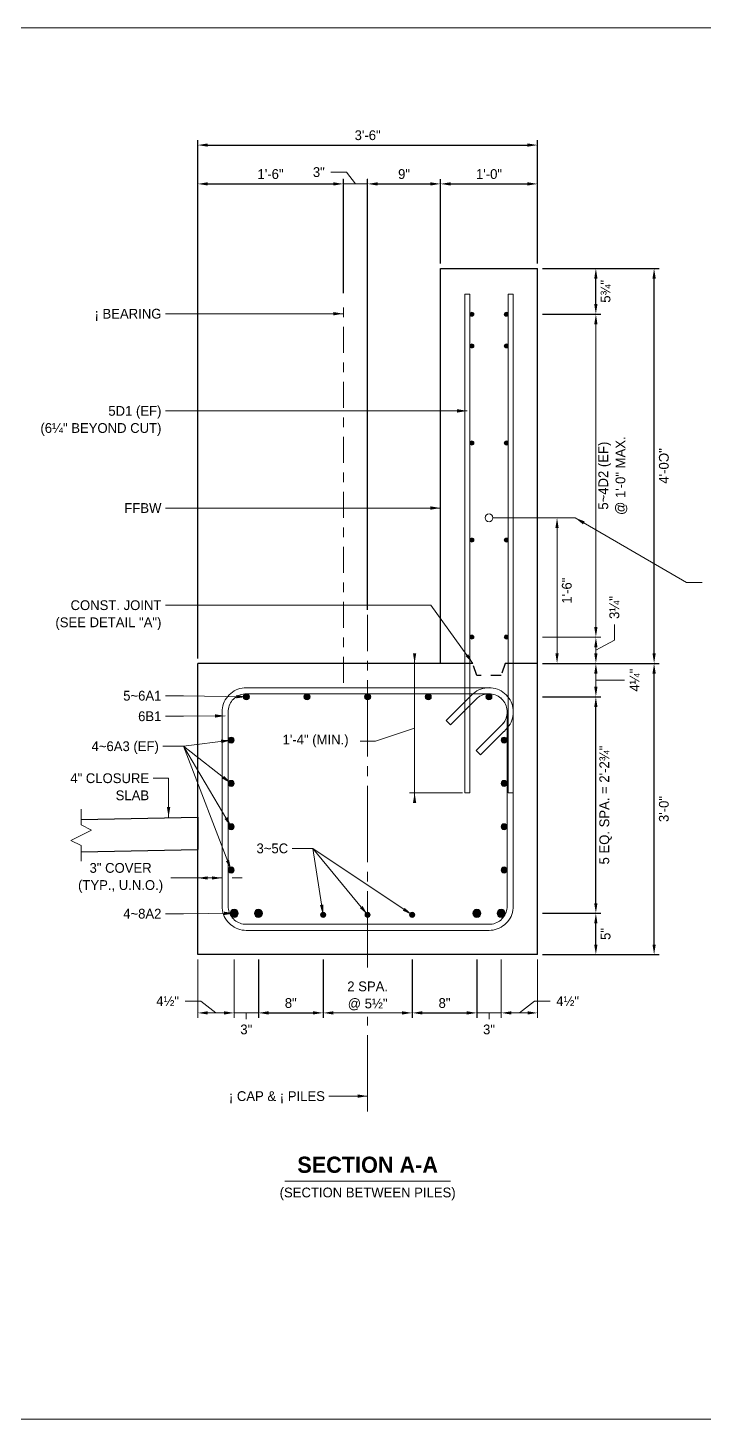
# Model space of a CAD drawing. Extents: x -1 to 861, y -26 to 2.
# Drawn here: x 727.12 to 734.08, y -13.33 to 1 of the extents above; entities that cross this region are included whole.
import ezdxf
from ezdxf.enums import TextEntityAlignment as Align

# ---------------------------------------------------------------- set-up
doc = ezdxf.new("R2010")
doc.units = 21
doc.header["$MEASUREMENT"] = 0
for name, pattern in [('DGN2', [0.12, 0.08, -0.04]), ('DGN4', [0.336, 0.2, -0.053, 0.03, -0.053]), ('DGN7', [0.726, 0.59, -0.053, 0.03, -0.053])]:
    doc.linetypes.add(name, pattern=pattern)
for name, color, linetype, lineweight in [('Border', 7, 'Continuous', 15), ('CL_Major', 1, 'DGN7', 9), ('CL_Minor', 7, 'DGN4', 9), ('Dimension', 7, 'Continuous', 9), ('Leader', 7, 'Continuous', 9), ('Rebar', 2, 'Continuous', 15), ('Rebar2', 2, 'Continuous', 15), ('SubStrConc', 3, 'Continuous', 30), ('SubStrConc2', 3, 'Continuous', 30), ('SubStrConc_h', 3, 'DGN2', 30), ('Symbols', 7, 'Continuous', 15), ('TextStructures', 7, 'Continuous', 9)]:
    doc.layers.add(name, color=color, linetype=linetype, lineweight=lineweight)
doc.styles.add('FDOT Bold (Large)', font='FDOTBold.ttf')
doc.styles.add('FDOT Structures', font='FDOT.ttf')
doc.styles.add('FDOT Structures Annotation', font='FDOT.ttf')
doc.dimstyles.new('FDOT Structures Note-Arrow 3-4', dxfattribs={"dimtxt": 0.1008, "dimasz": 0.104133, "dimexe": 0.0504, "dimexo": 0.0504, "dimgap": 0.0504, "dimtad": 1, "dimdec": 3, "dimlfac": 12, "dimzin": 15, "dimlunit": 4, "dimtxsty": 'FDOT Structures Annotation', "dimcen": 2.5, "dimclrd": 256, "dimclre": 256, "dimclrt": 256, "dimazin": 3, "dimtfac": 0.7, "dimtmove": 0, "dimatfit": 1, "dimtfill": 1, "dimfrac": 1, "dimlwd": -1, "dimlwe": -1})

# ---------------------------------------------------------------- blocks, each defined once
blk = doc.blocks.new('_CLOSEDFILLED')
at = {"layer": 'Dimension'}
blk.add_solid([(-1, 0.16), (0, 0), (-1, -0.16)], dxfattribs=at)
blk = doc.blocks.new('*D360')
at = {"layer": 'Dimension'}
for p, q in [((731.102, -5.444), (731.102, -6.985)), ((731.594, -6.881), (731.051, -6.881))]:
    blk.add_line(p, q, dxfattribs=at)
at = {"layer": 'Dimension', "xscale": 0.10413333333333333, "yscale": 0.10413333333333333}
for p, rotation in [((731.102, -5.548), -90.00000000000001), ((731.102, -6.881), 90)]:
    blk.add_blockref('_CLOSEDFILLED', p, dxfattribs=dict(at, rotation=rotation))
blk = doc.blocks.new('*D361')
at = {"layer": 'Dimension'}
for p, q in [((732.569, -5.444), (732.569, -4.152)), ((732.419, -5.548), (732.619, -5.548))]:
    blk.add_line(p, q, dxfattribs=at)
at = {"layer": 'Dimension', "xscale": 0.10413333333333333, "yscale": 0.10413333333333333}
for p, rotation in [((732.569, -4.048), 90), ((732.569, -5.548), -90.00000000000001)]:
    blk.add_blockref('_CLOSEDFILLED', p, dxfattribs=dict(at, rotation=rotation))
at = {"layer": 'Dimension', "insert": (732.67, -4.798), "char_height": 0.1008, "attachment_point": 5, "rotation": 90, "style": 'FDOT Structures Annotation', "bg_fill": 3, "box_fill_scale": 1.1, "bg_fill_color": 1}
blk.add_mtext('1\'-6"', dxfattribs=at)
blk = doc.blocks.new('*D362')
at = {"layer": 'Dimension'}
for p, q in [((728.868, -8.598), (728.868, -9.198)), ((729.244, -8.598), (729.244, -9.198)), ((728.972, -9.148), (729.139, -9.148))]:
    blk.add_line(p, q, dxfattribs=at)
at = {"layer": 'Dimension', "xscale": 0.10413333333333333, "yscale": 0.10413333333333333, "rotation": 180}
blk.add_blockref('_CLOSEDFILLED', (728.868, -9.148), dxfattribs=at)
at = {"layer": 'Dimension', "xscale": 0.10413333333333333, "yscale": 0.10413333333333333}
blk.add_blockref('_CLOSEDFILLED', (729.244, -9.148), dxfattribs=at)
blk = doc.blocks.new('*D363')
at = {"layer": 'Dimension'}
for p, q in [((729.244, -8.598), (729.244, -9.198)), ((729.494, -8.598), (729.494, -9.198)), ((729.139, -9.148), (729.035, -9.148)), ((729.244, -9.148), (729.494, -9.148)), ((729.598, -9.148), (729.702, -9.148))]:
    blk.add_line(p, q, dxfattribs=at)
at = {"layer": 'Dimension', "xscale": 0.10413333333333333, "yscale": 0.10413333333333333}
blk.add_blockref('_CLOSEDFILLED', (729.244, -9.148), dxfattribs=at)
at = {"layer": 'Dimension', "xscale": 0.10413333333333333, "yscale": 0.10413333333333333, "rotation": 180}
blk.add_blockref('_CLOSEDFILLED', (729.494, -9.148), dxfattribs=at)
blk = doc.blocks.new('*D365')
at = {"layer": 'Dimension'}
for p, q in [((730.16, -8.598), (730.16, -9.198)), ((731.077, -8.598), (731.077, -9.198)), ((730.264, -9.148), (730.973, -9.148))]:
    blk.add_line(p, q, dxfattribs=at)
at = {"layer": 'Dimension', "xscale": 0.10413333333333333, "yscale": 0.10413333333333333, "rotation": 180}
blk.add_blockref('_CLOSEDFILLED', (730.16, -9.148), dxfattribs=at)
at = {"layer": 'Dimension', "xscale": 0.10413333333333333, "yscale": 0.10413333333333333}
blk.add_blockref('_CLOSEDFILLED', (731.077, -9.148), dxfattribs=at)
blk = doc.blocks.new('*D367')
at = {"layer": 'Dimension'}
for p, q in [((731.744, -8.598), (731.744, -9.198)), ((731.994, -8.598), (731.994, -9.198)), ((731.639, -9.148), (731.535, -9.148)), ((731.744, -9.148), (731.994, -9.148)), ((732.098, -9.148), (732.202, -9.148))]:
    blk.add_line(p, q, dxfattribs=at)
at = {"layer": 'Dimension', "xscale": 0.10413333333333333, "yscale": 0.10413333333333333}
blk.add_blockref('_CLOSEDFILLED', (731.744, -9.148), dxfattribs=at)
at = {"layer": 'Dimension', "xscale": 0.10413333333333333, "yscale": 0.10413333333333333, "rotation": 180}
blk.add_blockref('_CLOSEDFILLED', (731.994, -9.148), dxfattribs=at)
blk = doc.blocks.new('*D368')
at = {"layer": 'Dimension'}
for p, q in [((731.994, -8.598), (731.994, -9.198)), ((732.369, -8.598), (732.369, -9.198)), ((732.098, -9.148), (732.265, -9.148))]:
    blk.add_line(p, q, dxfattribs=at)
at = {"layer": 'Dimension', "xscale": 0.10413333333333333, "yscale": 0.10413333333333333, "rotation": 180}
blk.add_blockref('_CLOSEDFILLED', (731.994, -9.148), dxfattribs=at)
at = {"layer": 'Dimension', "xscale": 0.10413333333333333, "yscale": 0.10413333333333333}
blk.add_blockref('_CLOSEDFILLED', (732.369, -9.148), dxfattribs=at)
blk = doc.blocks.new('*D370')
at = {"layer": 'Dimension'}
for p, q in [((730.368, -1.735), (730.368, -0.557)), ((730.618, -4.997), (730.618, -0.557)), ((730.264, -0.608), (730.16, -0.608)), ((730.368, -0.608), (730.618, -0.608)), ((730.723, -0.608), (730.827, -0.608))]:
    blk.add_line(p, q, dxfattribs=at)
at = {"layer": 'Dimension', "xscale": 0.10413333333333333, "yscale": 0.10413333333333333}
blk.add_blockref('_CLOSEDFILLED', (730.368, -0.608), dxfattribs=at)
at = {"layer": 'Dimension', "xscale": 0.10413333333333333, "yscale": 0.10413333333333333, "rotation": 180}
blk.add_blockref('_CLOSEDFILLED', (730.618, -0.608), dxfattribs=at)
blk = doc.blocks.new('*D376')
at = {"layer": 'Dimension'}
for p, q in [((732.419, -5.548), (733.019, -5.548)), ((732.969, -5.788), (732.969, -5.652)), ((732.419, -5.892), (733.019, -5.892))]:
    blk.add_line(p, q, dxfattribs=at)
at = {"layer": 'Dimension', "xscale": 0.10413333333333333, "yscale": 0.10413333333333333}
for p, rotation in [((732.969, -5.548), 90), ((732.969, -5.892), -90.00000000000001)]:
    blk.add_blockref('_CLOSEDFILLED', p, dxfattribs=dict(at, rotation=rotation))
blk = doc.blocks.new('*D377')
at = {"layer": 'Dimension'}
for p, q in [((732.419, -5.277), (733.019, -5.277)), ((732.969, -5.444), (732.969, -5.381)), ((732.419, -5.548), (733.019, -5.548))]:
    blk.add_line(p, q, dxfattribs=at)
at = {"layer": 'Dimension', "xscale": 0.10413333333333333, "yscale": 0.10413333333333333}
for p, rotation in [((732.969, -5.277), 90), ((732.969, -5.548), -90.00000000000001)]:
    blk.add_blockref('_CLOSEDFILLED', p, dxfattribs=dict(at, rotation=rotation))
blk = doc.blocks.new('*D378')
at = {"layer": 'Dimension'}
for p, q in [((732.419, -1.95), (733.019, -1.95)), ((732.969, -5.173), (732.969, -2.054)), ((732.419, -5.277), (733.019, -5.277))]:
    blk.add_line(p, q, dxfattribs=at)
at = {"layer": 'Dimension', "xscale": 0.10413333333333333, "yscale": 0.10413333333333333}
for p, rotation in [((732.969, -1.95), 90), ((732.969, -5.277), -90.00000000000001)]:
    blk.add_blockref('_CLOSEDFILLED', p, dxfattribs=dict(at, rotation=rotation))
blk = doc.blocks.new('*D382')
at = {"layer": 'Dimension'}
for p, q in [((728.764, -7.758), (728.66, -7.758)), ((729.118, -7.758), (728.868, -7.758)), ((729.223, -7.758), (729.327, -7.758))]:
    blk.add_line(p, q, dxfattribs=at)
at = {"layer": 'Dimension', "xscale": 0.10413333333333333, "yscale": 0.10413333333333333, "rotation": 180}
blk.add_blockref('_CLOSEDFILLED', (728.868, -7.758), dxfattribs=at)
at = {"layer": 'Dimension', "xscale": 0.10413333333333333, "yscale": 0.10413333333333333}
blk.add_blockref('_CLOSEDFILLED', (729.118, -7.758), dxfattribs=at)

msp = doc.modelspace()

# ---------------------------------------------------------------- hatches: boundary and pattern name
at = {"layer": 'Rebar'}
h = msp.add_hatch(color=256, dxfattribs=at)
h.dxf.hatch_style = 1
edge = h.paths.add_edge_path()
edge.add_arc((731.691415, -1.950286), 0.020833, 0, 360)
h = msp.add_hatch(color=256, dxfattribs=at)
h.dxf.hatch_style = 1
edge = h.paths.add_edge_path()
edge.add_arc((732.045582, -1.950286), 0.020833, 0, 360)
h = msp.add_hatch(color=256, dxfattribs=at)
h.dxf.hatch_style = 1
edge = h.paths.add_edge_path()
edge.add_arc((731.691415, -2.276928), 0.020833, 0, 360)
h = msp.add_hatch(color=256, dxfattribs=at)
h.dxf.hatch_style = 1
edge = h.paths.add_edge_path()
edge.add_arc((732.045582, -2.276928), 0.020833, 0, 360)
h = msp.add_hatch(color=256, dxfattribs=at)
h.dxf.hatch_style = 1
edge = h.paths.add_edge_path()
edge.add_arc((731.691415, -3.276928), 0.020833, 0, 360)
h = msp.add_hatch(color=256, dxfattribs=at)
h.dxf.hatch_style = 1
edge = h.paths.add_edge_path()
edge.add_arc((732.045582, -3.276928), 0.020833, 0, 360)
h = msp.add_hatch(color=256, dxfattribs=at)
h.dxf.hatch_style = 1
edge = h.paths.add_edge_path()
edge.add_arc((731.691415, -4.276928), 0.020833, 0, 360)
h = msp.add_hatch(color=256, dxfattribs=at)
h.dxf.hatch_style = 1
edge = h.paths.add_edge_path()
edge.add_arc((732.045582, -4.276928), 0.020833, 0, 360)
h = msp.add_hatch(color=256, dxfattribs=at)
h.dxf.hatch_style = 1
edge = h.paths.add_edge_path()
edge.add_arc((731.691415, -5.276928), 0.020833, 0, 360)
h = msp.add_hatch(color=256, dxfattribs=at)
h.dxf.hatch_style = 1
edge = h.paths.add_edge_path()
edge.add_arc((732.045582, -5.276928), 0.020833, 0, 360)
h = msp.add_hatch(color=256, dxfattribs=at)
h.dxf.hatch_style = 1
edge = h.paths.add_edge_path()
edge.add_arc((729.369525, -5.891979), 0.03125, 0, 360)
h = msp.add_hatch(color=256, dxfattribs=at)
h.dxf.hatch_style = 1
edge = h.paths.add_edge_path()
edge.add_arc((729.994012, -5.891979), 0.03125, 0, 360)
h = msp.add_hatch(color=256, dxfattribs=at)
h.dxf.hatch_style = 1
edge = h.paths.add_edge_path()
edge.add_arc((730.618498, -5.891979), 0.03125, 0, 360)
h = msp.add_hatch(color=256, dxfattribs=at)
h.dxf.hatch_style = 1
edge = h.paths.add_edge_path()
edge.add_arc((731.242985, -5.891979), 0.03125, 0, 360)
h = msp.add_hatch(color=256, dxfattribs=at)
h.dxf.hatch_style = 1
edge = h.paths.add_edge_path()
edge.add_arc((731.867472, -5.891979), 0.03125, 0, 360)
h = msp.add_hatch(color=256, dxfattribs=at)
h.dxf.hatch_style = 1
edge = h.paths.add_edge_path()
edge.add_arc((729.212717, -6.337976), 0.03125, 0, 360)
h = msp.add_hatch(color=256, dxfattribs=at)
h.dxf.hatch_style = 1
edge = h.paths.add_edge_path()
edge.add_arc((732.02428, -6.337976), 0.03125, 0, 360)
h = msp.add_hatch(color=256, dxfattribs=at)
h.dxf.hatch_style = 1
edge = h.paths.add_edge_path()
edge.add_arc((729.212717, -6.783973), 0.03125, 0, 360)
h = msp.add_hatch(color=256, dxfattribs=at)
h.dxf.hatch_style = 1
edge = h.paths.add_edge_path()
edge.add_arc((732.02428, -6.783973), 0.03125, 0, 360)
h = msp.add_hatch(color=256, dxfattribs=at)
h.dxf.hatch_style = 1
edge = h.paths.add_edge_path()
edge.add_arc((729.212717, -7.229969), 0.03125, 0, 360)
h = msp.add_hatch(color=256, dxfattribs=at)
h.dxf.hatch_style = 1
edge = h.paths.add_edge_path()
edge.add_arc((732.02428, -7.229969), 0.03125, 0, 360)
h = msp.add_hatch(color=256, dxfattribs=at)
h.dxf.hatch_style = 1
edge = h.paths.add_edge_path()
edge.add_arc((729.212717, -7.675966), 0.03125, 0, 360)
h = msp.add_hatch(color=256, dxfattribs=at)
h.dxf.hatch_style = 1
edge = h.paths.add_edge_path()
edge.add_arc((732.02428, -7.675966), 0.03125, 0, 360)
h = msp.add_hatch(color=256, dxfattribs=at)
h.dxf.hatch_style = 1
edge = h.paths.add_edge_path()
edge.add_arc((729.243498, -8.121963), 0.041667, 0, 360)
h = msp.add_hatch(color=256, dxfattribs=at)
h.dxf.hatch_style = 1
edge = h.paths.add_edge_path()
edge.add_arc((729.493498, -8.121963), 0.041667, 0, 360)
h = msp.add_hatch(color=256, dxfattribs=at)
h.dxf.hatch_style = 1
edge = h.paths.add_edge_path()
edge.add_arc((730.160165, -8.137588), 0.026042, 0, 360)
h = msp.add_hatch(color=256, dxfattribs=at)
h.dxf.hatch_style = 1
edge = h.paths.add_edge_path()
edge.add_arc((730.618498, -8.137588), 0.026042, 0, 360)
h = msp.add_hatch(color=256, dxfattribs=at)
h.dxf.hatch_style = 1
edge = h.paths.add_edge_path()
edge.add_arc((731.076832, -8.137588), 0.026042, 0, 360)
h = msp.add_hatch(color=256, dxfattribs=at)
h.dxf.hatch_style = 1
edge = h.paths.add_edge_path()
edge.add_arc((731.743499, -8.121963), 0.041667, 0, 360)
h = msp.add_hatch(color=256, dxfattribs=at)
h.dxf.hatch_style = 1
edge = h.paths.add_edge_path()
edge.add_arc((731.993499, -8.121963), 0.041667, 0, 360)

# ---------------------------------------------------------------- linework, layer by layer
at = {"layer": 'CL_Major', "ltscale": 1.333333}
for p, q in [((730.618498, -8.681095), (730.618498, -5.047761)), ((730.618498, -10.165441), (730.618498, -9.187761))]:
    msp.add_line(p, q, dxfattribs=at)
at = {"layer": 'CL_Minor', "ltscale": 1.333333}
msp.add_line((730.368218, -5.747761), (730.368218, -1.785287), dxfattribs=at)
at = {"layer": 'Dimension'}
msp.add_lwpolyline([(730.540605, -6.347761), (730.700605, -6.347761), (731.10163, -6.214428)], dxfattribs=at)
at = {"layer": 'Leader'}
for p, q in [((728.72163, -6.400846), (728.508296, -6.400846)), ((729.212717, -6.337976), (728.72163, -6.400846)), ((729.212717, -7.675966), (728.72163, -6.400846)), ((729.212717, -7.229969), (728.72163, -6.400846)), ((729.212717, -6.783973), (728.72163, -6.400846)), ((730.053499, -7.452968), (729.840165, -7.452968)), ((730.160165, -8.137588), (730.053499, -7.452968)), ((730.618498, -8.137588), (730.053499, -7.452968)), ((731.076832, -8.137588), (730.053499, -7.452968))]:
    msp.add_line(p, q, dxfattribs=at)
for points in [[(730.368218, -1.945287), (728.72163, -1.945287), (728.534963, -1.945287)], [(731.644529, -2.946112), (728.72163, -2.946112), (728.534963, -2.946112)], [(731.368296, -3.946937), (728.72163, -3.946937), (728.534963, -3.946937)], [(731.702034, -5.547761), (731.268296, -4.947761), (728.534963, -4.947761)], [(729.369525, -5.891979), (728.72163, -5.880217), (728.534963, -5.880217)], [(729.14974, -6.087976), (728.72163, -6.091897), (728.534963, -6.091897)], [(728.568296, -7.130258), (728.568296, -6.730258), (728.408296, -6.730258)], [(729.243498, -8.121963), (728.72163, -8.125884), (728.534963, -8.125884)], [(730.618498, -10.005441), (730.218498, -10.005441)]]:
    msp.add_lwpolyline(points, dxfattribs=at)
for points in [[(730.368218, -1.945287), (730.264085, -1.962643), (730.264085, -1.927931)], [(731.644529, -2.946112), (731.540396, -2.963467), (731.540396, -2.928756)], [(731.368296, -3.946937), (731.264163, -3.964292), (731.264163, -3.929581)], [(731.702034, -5.547761), (731.626962, -5.473537), (731.655092, -5.453202)], [(729.369525, -5.891979), (729.265094, -5.907442), (729.265724, -5.872736)], [(729.14974, -6.087976), (729.04577, -6.106285), (729.045452, -6.071575)], [(729.212717, -6.337976), (729.11163, -6.368415), (729.107223, -6.333985)], [(729.212717, -6.783973), (729.119938, -6.733604), (729.141289, -6.706236)], [(728.568296, -7.130258), (728.550941, -7.026125), (728.585652, -7.026125)], [(729.212717, -7.229969), (729.144716, -7.149217), (729.174582, -7.131528)], [(729.212717, -7.675966), (729.159096, -7.585028), (729.191487, -7.572553)], [(729.243498, -8.121963), (729.139498, -8.140101), (729.139237, -8.105391)], [(730.160165, -8.137588), (730.126986, -8.037368), (730.161283, -8.032025)], [(730.618498, -8.137588), (730.538831, -8.06832), (730.565602, -8.046227)], [(731.076832, -8.137588), (730.980631, -8.09411), (730.999932, -8.06526)], [(730.618498, -10.005441), (730.514365, -10.022797), (730.514365, -9.988086)]]:
    msp.add_solid(points, dxfattribs=at)
at = {"layer": 'Rebar'}
for p, q in [((731.618488, -1.743571), (731.670571, -1.743571)), ((732.066405, -1.743571), (732.118488, -1.743571)), ((731.426547, -6.136149), (731.470741, -6.180343)), ((731.780102, -6.489703), (731.735908, -6.445509)), ((731.618488, -6.881094), (731.670571, -6.881094)), ((732.066405, -6.881094), (732.118488, -6.881094))]:
    msp.add_line(p, q, dxfattribs=at)
for points in [[(731.618488, -6.881094), (731.618488, -1.743571)], [(731.670571, -6.881094), (731.670571, -1.743571)], [(732.066405, -6.881094), (732.066405, -1.743571)], [(732.118488, -6.881094), (732.118488, -1.743571)], [(731.426547, -6.136149), (731.692459, -5.870237), (731.708032, -5.855967), (731.72533, -5.842693), (731.743717, -5.830977), (731.763056, -5.820909), (731.783198, -5.812565), (731.803989, -5.806008), (731.825273, -5.801289), (731.846887, -5.798443), (731.868666, -5.797493), (731.890445, -5.798445), (731.912057, -5.801292), (731.93334, -5.806013), (731.954129, -5.812572), (731.974268, -5.820918), (731.993602, -5.830989), (732.011986, -5.842707), (732.029278, -5.855983), (732.045348, -5.870717), (732.060073, -5.886795), (732.07334, -5.904096), (732.08505, -5.922489), (732.095114, -5.941832), (732.103454, -5.961979), (732.110007, -5.982776), (732.114724, -6.004066), (732.117568, -6.025686), (732.118489, -6.046791), (732.118489, -8.048455), (732.117568, -8.069564), (732.114721, -8.091189), (732.11, -8.112483), (732.103441, -8.133285), (732.095095, -8.153436), (732.085024, -8.172783), (732.073304, -8.191178), (732.060027, -8.208482), (732.045291, -8.224563), (732.02921, -8.239298), (732.011906, -8.252576), (731.993511, -8.264295), (731.974164, -8.274366), (731.954013, -8.282713), (731.933211, -8.289272), (731.911917, -8.293993), (731.890292, -8.296839), (731.869183, -8.297761), (729.367795, -8.297761), (729.346686, -8.296839), (729.325062, -8.293992), (729.303768, -8.289272), (729.282966, -8.282713), (729.262815, -8.274366), (729.243468, -8.264295), (729.225073, -8.252576), (729.207769, -8.239299), (729.191688, -8.224564), (729.176953, -8.208483), (729.163675, -8.191179), (729.151956, -8.172784), (729.141885, -8.153437), (729.133538, -8.133286), (729.126979, -8.112485), (729.122259, -8.09119), (729.119412, -8.069566), (729.11849, -8.048457), (729.11849, -6.047065), (729.119412, -6.025957), (729.122259, -6.004332), (729.12698, -5.983038), (729.133538, -5.962236), (729.141885, -5.942085), (729.151956, -5.922738), (729.163676, -5.904343), (729.176953, -5.887039), (729.191689, -5.870958), (729.20777, -5.856223), (729.225074, -5.842945), (729.243469, -5.831226), (729.262816, -5.821155), (729.282967, -5.812809), (729.303769, -5.80625), (729.325064, -5.801529), (729.346689, -5.798682), (729.367797, -5.797761), (731.869433, -5.797761), (731.890538, -5.798682), (731.91216, -5.801526), (731.93345, -5.806243), (731.954248, -5.812797), (731.974396, -5.821137), (731.99374, -5.831201), (732.012132, -5.842912), (732.029434, -5.85618), (732.045513, -5.870906), (732.060248, -5.886976), (732.073524, -5.904269), (732.085243, -5.922653), (732.095314, -5.941989), (732.103661, -5.962128), (732.11022, -5.982919), (732.114942, -6.004202), (732.11779, -6.025815), (732.118742, -6.047595), (732.117792, -6.069375), (732.114947, -6.09099), (732.110228, -6.112274), (732.103671, -6.133067), (732.095327, -6.153209), (732.085258, -6.172548), (732.073542, -6.190937), (732.060268, -6.208235), (732.023418, -6.248448), (732.022432, -6.247372), (731.780102, -6.489703)], [(731.470741, -6.180343), (731.735689, -5.915395), (731.748246, -5.903889), (731.761214, -5.893937), (731.775, -5.885154), (731.789498, -5.877606), (731.804597, -5.87135), (731.820183, -5.866435), (731.836138, -5.862898), (731.852339, -5.860765), (731.868663, -5.860052), (731.884988, -5.860766), (731.901187, -5.8629), (731.917139, -5.866439), (731.932722, -5.871355), (731.947817, -5.877611), (731.96231, -5.88516), (731.97609, -5.893943), (731.989052, -5.903895), (732.001099, -5.91494), (732.012138, -5.926994), (732.022085, -5.939965), (732.030864, -5.953754), (732.038409, -5.968257), (732.044663, -5.983363), (732.049577, -5.998958), (732.053113, -6.014922), (732.055246, -6.031135), (732.055989, -6.048154), (732.055989, -8.047092), (732.055246, -8.064112), (732.053112, -8.080326), (732.049572, -8.096292), (732.044655, -8.111888), (732.038396, -8.126997), (732.030845, -8.141503), (732.022059, -8.155295), (732.012103, -8.16827), (732.001055, -8.180327), (731.988998, -8.191375), (731.976024, -8.20133), (731.962231, -8.210117), (731.947725, -8.217668), (731.932617, -8.223926), (731.91702, -8.228844), (731.901054, -8.232383), (731.88484, -8.234518), (731.867819, -8.235261), (729.36916, -8.235261), (729.352139, -8.234518), (729.335925, -8.232383), (729.319959, -8.228844), (729.304362, -8.223926), (729.289253, -8.217668), (729.274748, -8.210117), (729.260955, -8.20133), (729.247981, -8.191375), (729.235924, -8.180327), (729.224876, -8.16827), (729.214921, -8.155296), (729.206134, -8.141504), (729.198583, -8.126998), (729.192325, -8.11189), (729.187407, -8.096293), (729.183868, -8.080327), (729.181733, -8.064113), (729.18099, -8.047093), (729.18099, -6.048429), (729.181733, -6.031409), (729.183868, -6.015195), (729.187408, -5.999229), (729.192325, -5.983633), (729.198583, -5.968524), (729.206135, -5.954018), (729.214921, -5.940226), (729.224877, -5.927252), (729.235925, -5.915195), (729.247982, -5.904147), (729.260956, -5.894191), (729.274749, -5.885405), (729.289255, -5.877854), (729.304364, -5.871596), (729.319961, -5.866678), (729.335927, -5.863138), (729.352141, -5.861004), (729.369161, -5.860261), (731.868071, -5.860261), (731.88509, -5.861003), (731.901303, -5.863136), (731.917268, -5.866674), (731.932863, -5.871588), (731.94797, -5.877841), (731.962474, -5.885387), (731.976264, -5.894167), (731.989235, -5.904115), (732.00129, -5.915154), (732.012335, -5.927202), (732.022288, -5.940165), (732.031073, -5.953946), (732.038622, -5.96844), (732.044878, -5.983536), (732.049795, -5.99912), (732.053334, -6.015073), (732.055468, -6.031273), (732.056182, -6.047599), (732.05547, -6.063924), (732.053337, -6.080126), (732.0498, -6.096081), (732.044885, -6.111668), (732.03863, -6.126768), (732.031082, -6.141266), (732.022298, -6.155052), (732.012346, -6.168021), (732.023419, -6.155937), (732.024404, -6.157012), (731.735908, -6.445509)]]:
    msp.add_lwpolyline(points, dxfattribs=at)
for centre, radius in [((731.691415, -1.950286), 0.020833), ((732.045582, -1.950286), 0.020833), ((731.691415, -2.276928), 0.020833), ((732.045582, -2.276928), 0.020833), ((731.691415, -3.276928), 0.020833), ((732.045582, -3.276928), 0.020833), ((731.691415, -4.276928), 0.020833), ((732.045582, -4.276928), 0.020833), ((731.691415, -5.276928), 0.020833), ((732.045582, -5.276928), 0.020833), ((729.369525, -5.891979), 0.03125), ((729.994012, -5.891979), 0.03125), ((730.618498, -5.891979), 0.03125), ((731.242985, -5.891979), 0.03125), ((731.867472, -5.891979), 0.03125), ((729.212717, -6.337976), 0.03125), ((732.02428, -6.337976), 0.03125), ((729.212717, -6.783973), 0.03125), ((732.02428, -6.783973), 0.03125), ((729.212717, -7.229969), 0.03125), ((732.02428, -7.229969), 0.03125), ((729.212717, -7.675966), 0.03125), ((732.02428, -7.675966), 0.03125), ((729.243498, -8.121963), 0.041667), ((729.493498, -8.121963), 0.041667), ((730.160165, -8.137588), 0.026042), ((730.618498, -8.137588), 0.026042), ((731.076832, -8.137588), 0.026042), ((731.743499, -8.121963), 0.041667), ((731.993499, -8.121963), 0.041667)]:
    msp.add_circle(centre, radius, dxfattribs=at)
at = {"layer": 'Rebar2'}
msp.add_line((732.755165, -4.047761), (731.908498, -4.047761), dxfattribs=at)
msp.add_circle((731.868498, -4.047761), 0.04, dxfattribs=at)
at = {"layer": 'SubStrConc'}
for points in [[(731.368472, -1.503619), (731.368498, -1.47862)], [(731.368472, -1.503619), (731.368498, -1.47862)], [(731.368472, -5.547761), (731.368472, -1.503619)], [(731.368472, -1.503619), (731.368498, -1.503619)], [(731.368498, -5.547761), (731.368498, -1.47862)], [(731.368498, -1.47862), (731.368498, -1.47862)], [(731.368498, -1.47862), (732.368498, -1.47862)], [(731.368498, -1.47862), (732.368498, -1.47862)], [(731.368498, -1.47862), (732.368498, -1.47862)], [(731.368498, -1.47862), (731.368498, -1.47862)], [(731.368498, -1.47862), (732.368498, -1.47862)], [(732.368498, -5.547761), (732.368498, -1.47862)], [(732.368498, -1.47862), (732.368498, -1.47862)], [(732.368498, -1.47862), (732.368498, -1.47862)], [(728.868498, -5.547761), (728.868472, -5.547761)], [(728.868472, -7.130258), (728.868472, -5.547761)], [(728.868498, -5.547761), (728.868472, -5.547761)], [(728.868498, -8.547761), (728.868498, -5.547761)], [(731.702034, -5.547761), (728.868498, -5.547761)], [(731.702034, -5.547761), (731.368498, -5.547761)], [(732.368498, -5.547761), (732.035367, -5.547761)], [(732.368498, -5.547761), (732.035367, -5.547761)], [(732.368498, -8.547761), (732.368498, -5.547761)], [(728.868472, -8.547761), (728.868472, -7.463592)], [(728.868498, -8.547761), (728.868472, -8.547761)], [(728.868498, -8.547761), (728.868472, -8.547761)], [(732.368498, -8.547761), (728.868498, -8.547761)]]:
    msp.add_lwpolyline(points, dxfattribs=at)
at = {"layer": 'SubStrConc2'}
for points in [[(727.668296, -7.154262), (728.868498, -7.130258)], [(728.868498, -7.130258), (728.868498, -7.463591)], [(727.668296, -7.487595), (728.868498, -7.463591)]]:
    msp.add_lwpolyline(points, dxfattribs=at)
at = {"layer": 'SubStrConc_h', "ltscale": 1.333333}
msp.add_lwpolyline([(732.035367, -5.547761), (731.9937, -5.672761), (731.7437, -5.672761), (731.702034, -5.547761)], dxfattribs=at)
at = {"layer": 'Symbols'}
msp.add_lwpolyline([(727.668296, -7.586094), (727.668296, -7.424843), (727.56163, -7.37151), (727.774963, -7.264843), (727.668296, -7.21151), (727.668296, -7.050258)], dxfattribs=at)
at = {"layer": 'TextStructures'}
msp.add_line((729.765235, -10.882109), (731.471761, -10.882109), dxfattribs=at)

# ---------------------------------------------------------------- texts
at = {"layer": 'Dimension', "insert": (733.16022, -4.972162), "char_height": 0.1008, "attachment_point": 5, "rotation": 90, "line_spacing_factor": 1.05, "style": 'FDOT Structures Annotation', "bg_fill": 3, "box_fill_scale": 1.1, "bg_fill_color": 0}
msp.add_mtext('3¼"', dxfattribs=at)
at = {"layer": 'Dimension', "char_height": 0.1008, "attachment_point": 5, "line_spacing_factor": 1.05, "style": 'FDOT Structures Annotation', "bg_fill": 3, "box_fill_scale": 1.1, "bg_fill_color": 0}
for insert in [(728.558516, -9.026801), (732.678481, -9.026801)]:
    msp.add_mtext('4½"', dxfattribs=dict(at, insert=insert))
at = {"layer": 'TextStructures', "style": 'FDOT Structures'}
for s, p in [('¡ BEARING', (728.494643, -1.945287)), ('FFBW', (728.494643, -3.946937)), ('5~6A1', (728.494643, -5.880217)), ('6B1', (728.494643, -6.091897)), ('4~6A3 (EF)', (728.467976, -6.400846)), ('3~5C', (729.799845, -7.452968)), ('4~8A2', (728.494643, -8.125884)), ('¡ CAP & ¡ PILES', (730.178178, -10.005441))]:
    msp.add_text(s, height=0.1008, dxfattribs=at).set_placement(p, align=Align.MIDDLE_RIGHT)
at = {"layer": 'TextStructures'}
for s, height, style, p in [('SECTION A-A', 0.166672, 'FDOT Bold (Large)', (730.618498, -10.845441)), ('(SECTION BETWEEN PILES)', 0.1008, 'FDOT Structures', (730.618498, -11.078669))]:
    msp.add_text(s, height=height, dxfattribs=dict(at, style=style)).set_placement(p, align=Align.BOTTOM_CENTER)
at = {"layer": 'TextStructures', "char_height": 0.1008, "attachment_point": 3, "line_spacing_factor": 1.05, "style": 'FDOT Structures'}
for s, insert in [('5D1 (EF)\\P(6¼" BEYOND CUT)', (728.494643, -2.895712)), ('CONST. JOINT\\P(SEE DETAIL "A")', (728.494643, -4.897361)), ('4" CLOSURE\\PSLAB', (728.367976, -6.679858))]:
    msp.add_mtext(s, dxfattribs=dict(at, insert=insert))

# ---------------------------------------------------------------- dimensions: what is measured, and where the dimension line sits
at = {"layer": 'Dimension'}
dim = msp.add_linear_dim(base=(731.10163, -5.547761), p1=(731.10163, -5.547761), p2=(731.644529, -6.881094), angle=90, text=' ', dimstyle='FDOT Structures Note-Arrow 3-4', override={"dimtih": 1, "dimtoh": 1}, dxfattribs=at)
dim.commit()
dim.dimension.update_dxf_attribs({"geometry": '*D360', "text_midpoint": (731.10163, -6.214428)})
for base, p1, p2, picture, middle in [((729.11849, -7.757761), (729.11849, -7.757761), (728.868296, -7.757761), '*D382', (728.993393, -7.757761)), ((728.868296, -9.147761), (728.868296, -8.547761), (729.243518, -8.547761), '*D362', (729.055907, -9.147761)), ((729.243518, -9.147761), (729.243518, -8.547761), (729.493518, -8.547761), '*D363', (729.368518, -9.147761))]:
    dim = msp.add_linear_dim(base=base, p1=p1, p2=p2, text=' ', dimstyle='FDOT Structures Note-Arrow 3-4', dxfattribs=at)
    dim.commit()
    dim.dimension.update_dxf_attribs({"geometry": picture, "text_midpoint": middle})

# ---------------------------------------------------------------- next in the draw order: linework, layer by layer
for points in [[(733.16022, -5.14826), (733.16022, -5.30826), (732.9687, -5.412357)], [(728.739603, -9.026801), (728.899603, -9.026801), (729.055907, -9.147761)], [(732.497394, -9.026801), (732.337394, -9.026801), (732.181109, -9.147761)]]:
    msp.add_lwpolyline(points, dxfattribs=at)

# ---------------------------------------------------------------- next in the draw order: texts
at = {"layer": 'Dimension', "char_height": 0.1008, "attachment_point": 5, "line_spacing_factor": 1.05, "style": 'FDOT Structures Annotation', "bg_fill": 3, "box_fill_scale": 1.1, "bg_fill_color": 0}
for s, insert in [('1\'-4" (MIN.)', (730.082015, -6.347761)), ('3" COVER\\P(TYP., U.N.O.)', (728.074105, -7.757761)), ('3"', (729.368518, -9.319121))]:
    msp.add_mtext(s, dxfattribs=dict(at, insert=insert))

# ---------------------------------------------------------------- next in the draw order: dimensions: what is measured, and where the dimension line sits
at = {"layer": 'Dimension'}
msp.add_linear_dim(base=(728.868296, -0.607787), p1=(728.868296, -5.547761), p2=(730.368218, -1.785287), text='1\'-6"', dimstyle='FDOT Structures Note-Arrow 3-4', dxfattribs=at).render()
dim = msp.add_linear_dim(base=(732.5687, -5.547761), p1=(732.3687, -5.547761), p2=(732.5687, -4.047761), angle=90, text='1\'-6"', dimstyle='FDOT Structures Note-Arrow 3-4', override={"dimtad": 4}, dxfattribs=at)
dim.commit()
dim.dimension.update_dxf_attribs({"geometry": '*D361', "text_midpoint": (732.6695, -4.797761)})

# ---------------------------------------------------------------- next in the draw order: linework, layer by layer
for points in [[(728.590403, -7.757761), (728.993393, -7.757761)], [(729.368518, -9.213281), (729.368518, -9.147761)]]:
    msp.add_lwpolyline(points, dxfattribs=at)
at = {"layer": 'Leader'}
msp.add_lwpolyline([(732.755165, -4.047761), (733.902034, -4.714428), (734.062034, -4.714428)], dxfattribs=at)
msp.add_solid([(732.755165, -4.047761), (732.853915, -4.085089), (732.836471, -4.115099)], dxfattribs=at)

# ---------------------------------------------------------------- next in the draw order: dimensions: what is measured, and where the dimension line sits
at = {"layer": 'Dimension'}
dim = msp.add_linear_dim(base=(730.368218, -0.607787), p1=(730.368218, -1.785287), p2=(730.618498, -5.047761), text=' ', dimstyle='FDOT Structures Note-Arrow 3-4', dxfattribs=at)
dim.commit()
dim.dimension.update_dxf_attribs({"geometry": '*D370', "text_midpoint": (730.493358, -0.607787)})
msp.add_linear_dim(base=(729.493518, -9.147761), p1=(729.493518, -8.547761), p2=(730.160118, -8.547761), text='8"', dimstyle='FDOT Structures Note-Arrow 3-4', dxfattribs=at).render()

# ---------------------------------------------------------------- next in the draw order: texts
at = {"layer": 'Dimension', "insert": (730.115743, -0.486827), "char_height": 0.1008, "attachment_point": 5, "line_spacing_factor": 1.05, "style": 'FDOT Structures Annotation', "bg_fill": 3, "box_fill_scale": 1.1, "bg_fill_color": 0}
msp.add_mtext('3"', dxfattribs=at)

# ---------------------------------------------------------------- next in the draw order: dimensions: what is measured, and where the dimension line sits
at = {"layer": 'Dimension'}
msp.add_linear_dim(base=(730.618498, -0.607787), p1=(730.618498, -5.047761), p2=(731.368296, -1.47862), text='9"', dimstyle='FDOT Structures Note-Arrow 3-4', dxfattribs=at).render()
dim = msp.add_linear_dim(base=(730.160118, -9.147761), p1=(730.160118, -8.547761), p2=(731.076818, -8.547761), text=' ', dimstyle='FDOT Structures Note-Arrow 3-4', dxfattribs=at)
dim.commit()
dim.dimension.update_dxf_attribs({"geometry": '*D365', "text_midpoint": (730.618468, -9.147761)})

# ---------------------------------------------------------------- next in the draw order: linework, layer by layer
msp.add_lwpolyline([(730.239525, -0.486827), (730.399525, -0.486827), (730.493358, -0.607787)], dxfattribs=at)

# ---------------------------------------------------------------- next in the draw order: texts
at = {"layer": 'Dimension', "insert": (730.618468, -8.972873), "char_height": 0.1008, "attachment_point": 5, "line_spacing_factor": 1.05, "style": 'FDOT Structures Annotation', "bg_fill": 3, "box_fill_scale": 1.1, "bg_fill_color": 0}
msp.add_mtext('2 SPA.\\P@ 5½"', dxfattribs=at)

# ---------------------------------------------------------------- next in the draw order: dimensions: what is measured, and where the dimension line sits
at = {"layer": 'Dimension'}
for base, p1, p2, text in [((731.368296, -0.607787), (731.368296, -1.47862), (732.3687, -1.47862), '1\'-0"'), ((731.076818, -9.147761), (731.076818, -8.547761), (731.743518, -8.547761), '8"')]:
    msp.add_linear_dim(base=base, p1=p1, p2=p2, text=text, dimstyle='FDOT Structures Note-Arrow 3-4', dxfattribs=at).render()

# ---------------------------------------------------------------- next in the draw order: dimensions: what is measured, and where the dimension line sits
msp.add_linear_dim(base=(728.868296, -0.207787), p1=(728.868296, -5.547761), p2=(732.3687, -1.47862), text='3\'-6"', dimstyle='FDOT Structures Note-Arrow 3-4', dxfattribs=at).render()
dim = msp.add_linear_dim(base=(731.743518, -9.147761), p1=(731.743518, -8.547761), p2=(731.993518, -8.547761), text=' ', dimstyle='FDOT Structures Note-Arrow 3-4', dxfattribs=at)
dim.commit()
dim.dimension.update_dxf_attribs({"geometry": '*D367', "text_midpoint": (731.868518, -9.147761)})

# ---------------------------------------------------------------- next in the draw order: texts
at = {"layer": 'Dimension', "insert": (731.868518, -9.319121), "char_height": 0.1008, "attachment_point": 5, "line_spacing_factor": 1.05, "style": 'FDOT Structures Annotation', "bg_fill": 3, "box_fill_scale": 1.1, "bg_fill_color": 0}
msp.add_mtext('3"', dxfattribs=at)

# ---------------------------------------------------------------- next in the draw order: dimensions: what is measured, and where the dimension line sits
at = {"layer": 'Dimension'}
for base, p1, p2, picture, middle in [((732.9687, -5.276953), (732.3687, -5.276953), (732.3687, -1.950253), '*D378', (732.9687, -3.613603)), ((732.9687, -5.547761), (732.3687, -5.547761), (732.3687, -5.276953), '*D377', (732.9687, -5.412357))]:
    dim = msp.add_linear_dim(base=base, p1=p1, p2=p2, angle=90, text=' ', dimstyle='FDOT Structures Note-Arrow 3-4', override={"dimtad": 4}, dxfattribs=at)
    dim.commit()
    dim.dimension.update_dxf_attribs({"geometry": picture, "text_midpoint": middle})

# ---------------------------------------------------------------- next in the draw order: linework, layer by layer
msp.add_lwpolyline([(731.868518, -9.213281), (731.868518, -9.147761)], dxfattribs=at)

# ---------------------------------------------------------------- next in the draw order: texts
at = {"layer": 'Dimension', "insert": (733.143588, -3.613603), "char_height": 0.1008, "attachment_point": 5, "rotation": 90, "line_spacing_factor": 1.05, "style": 'FDOT Structures Annotation', "bg_fill": 3, "box_fill_scale": 1.1, "bg_fill_color": 0}
msp.add_mtext('5~4D2 (EF)\\P@ 1\'-0" MAX.', dxfattribs=at)

# ---------------------------------------------------------------- next in the draw order: dimensions: what is measured, and where the dimension line sits
at = {"layer": 'Dimension'}
msp.add_linear_dim(base=(732.9687, -1.950253), p1=(732.3687, -1.950253), p2=(732.3687, -1.47862), angle=90, text='5¾"', dimstyle='FDOT Structures Note-Arrow 3-4', override={"dimtad": 4}, dxfattribs=at).render()
dim = msp.add_linear_dim(base=(731.993518, -9.147761), p1=(731.993518, -8.547761), p2=(732.3687, -8.547761), text=' ', dimstyle='FDOT Structures Note-Arrow 3-4', dxfattribs=at)
dim.commit()
dim.dimension.update_dxf_attribs({"geometry": '*D368', "text_midpoint": (732.181109, -9.147761)})

# ---------------------------------------------------------------- next in the draw order: dimensions: what is measured, and where the dimension line sits
msp.add_linear_dim(base=(732.9687, -8.547761), p1=(732.3687, -8.547761), p2=(732.3687, -8.121953), angle=90, text='5"', dimstyle='FDOT Structures Note-Arrow 3-4', override={"dimtad": 4}, dxfattribs=at).render()

# ---------------------------------------------------------------- next in the draw order: dimensions: what is measured, and where the dimension line sits
msp.add_linear_dim(base=(732.9687, -8.121953), p1=(732.3687, -8.121953), p2=(732.3687, -5.891953), angle=90, text='5 EQ. SPA. = 2\'-2¾"', dimstyle='FDOT Structures Note-Arrow 3-4', override={"dimtad": 4}, dxfattribs=at).render()

# ---------------------------------------------------------------- next in the draw order: texts
at = {"layer": 'Dimension', "insert": (733.368876, -5.719857), "char_height": 0.1008, "attachment_point": 5, "rotation": 90, "line_spacing_factor": 1.05, "style": 'FDOT Structures Annotation', "bg_fill": 3, "box_fill_scale": 1.1, "bg_fill_color": 0}
msp.add_mtext('4¼"', dxfattribs=at)

# ---------------------------------------------------------------- next in the draw order: dimensions: what is measured, and where the dimension line sits
at = {"layer": 'Dimension'}
dim = msp.add_linear_dim(base=(732.9687, -5.891953), p1=(732.3687, -5.891953), p2=(732.3687, -5.547761), angle=90, text=' ', dimstyle='FDOT Structures Note-Arrow 3-4', override={"dimtad": 4}, dxfattribs=at)
dim.commit()
dim.dimension.update_dxf_attribs({"geometry": '*D376', "text_midpoint": (732.9687, -5.719857)})

# ---------------------------------------------------------------- next in the draw order: linework, layer by layer
msp.add_lwpolyline([(733.263036, -5.719857), (732.9687, -5.719857)], dxfattribs=at)

# ---------------------------------------------------------------- next in the draw order: dimensions: what is measured, and where the dimension line sits
msp.add_linear_dim(base=(733.5687, -8.547761), p1=(732.3687, -8.547761), p2=(732.3687, -5.547761), angle=90, text='3\'-0"', dimstyle='FDOT Structures Note-Arrow 3-4', override={"dimtad": 4}, dxfattribs=at).render()

# ---------------------------------------------------------------- next in the draw order: dimensions: what is measured, and where the dimension line sits
msp.add_linear_dim(base=(733.5687, -5.547761), p1=(732.3687, -5.547761), p2=(732.3687, -1.47862), angle=90, text='4\'-0Ɔ"', dimstyle='FDOT Structures Note-Arrow 3-4', override={"dimtad": 4}, dxfattribs=at).render()

# ---------------------------------------------------------------- next in the draw order: linework, layer by layer
at = {"layer": 'Border'}
msp.add_lwpolyline([(719, -13.333333), (746.475791, -13.333333), (746.475791, 1), (719, 1)], close=True, dxfattribs=at)

doc.saveas('drawing.dxf')
